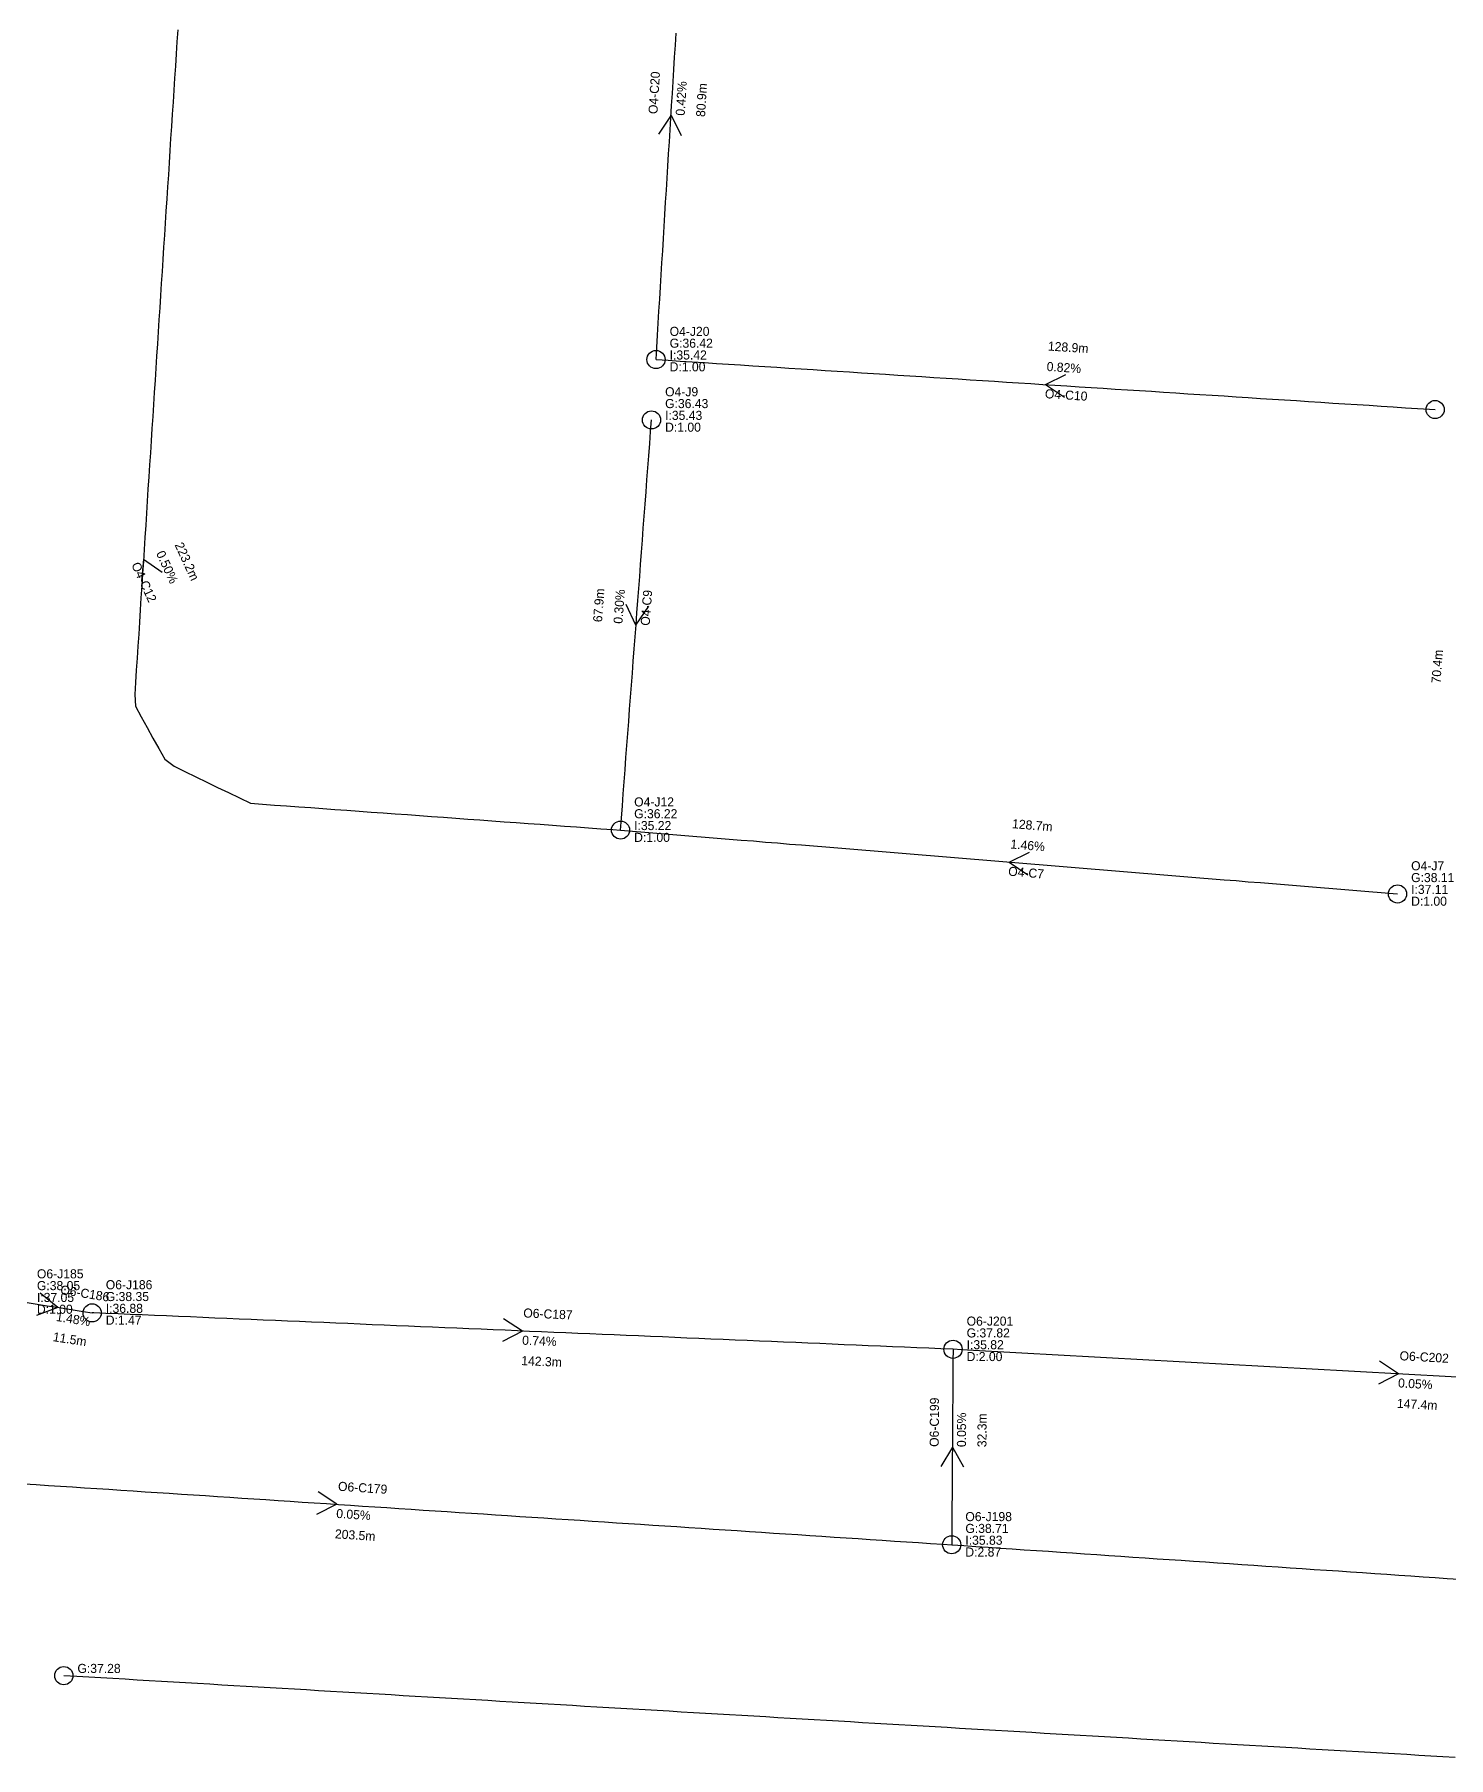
# Model space of a CAD drawing. Header units: metres. Extents: x 607160 to 610559, y 2613470 to 2618337.
# Drawn here: x 608780.5 to 609014, y 2615457.4 to 2615741.9 of the extents above; entities that cross this region are included whole.
import ezdxf

# ---------------------------------------------------------------- set-up
doc = ezdxf.new("R2010")
doc.units = ezdxf.units.M
for name, color, linetype in [('SW-DRAIN-LABELS', 3, 'Continuous'), ('SW-DRAIN-ORPHAN', 8, 'Continuous'), ('SW-DRAIN-SUB-04', 4, 'Continuous'), ('SW-DRAIN-SUB-06', 6, 'Continuous'), ('SW-JUNCTIONS', 7, 'Continuous')]:
    doc.layers.add(name, color=color, linetype=linetype)

msp = doc.modelspace()

# ---------------------------------------------------------------- linework, layer by layer
at = {"layer": 'SW-DRAIN-ORPHAN'}
for points in [[(608931.98, 2615492.49), (608933.98, 2615492.36), (608935.97, 2615492.22), (608937.97, 2615492.09), (608939.96, 2615491.95), (608941.96, 2615491.81), (608943.95, 2615491.68), (608945.95, 2615491.54), (608947.94, 2615491.41), (608949.94, 2615491.27), (608951.93, 2615491.14), (608953.93, 2615491), (608955.93, 2615490.87), (608957.92, 2615490.73), (608959.92, 2615490.6), (608961.91, 2615490.46), (608963.91, 2615490.32), (608965.9, 2615490.19), (608967.9, 2615490.05), (608969.89, 2615489.92), (608971.89, 2615489.78), (608973.88, 2615489.65), (608975.88, 2615489.51), (608977.87, 2615489.38), (608979.87, 2615489.24), (608981.87, 2615489.11), (608983.86, 2615488.97), (608985.86, 2615488.84), (608987.85, 2615488.7), (608989.85, 2615488.56), (608991.84, 2615488.43), (608993.84, 2615488.29), (608995.83, 2615488.16), (608997.83, 2615488.02), (608999.82, 2615487.89), (609001.82, 2615487.75), (609003.82, 2615487.62), (609005.81, 2615487.48), (609007.81, 2615487.35), (609009.8, 2615487.21), (609011.8, 2615487.07), (609013.79, 2615486.94), (609015.79, 2615486.8)], [(609015.1, 2615457.36), (609013.1, 2615457.47), (609011.11, 2615457.59), (609009.11, 2615457.71), (609007.11, 2615457.83), (609005.12, 2615457.94), (609003.12, 2615458.06), (609001.12, 2615458.18), (608999.13, 2615458.29), (608997.13, 2615458.41), (608995.13, 2615458.53), (608993.14, 2615458.65), (608991.14, 2615458.76), (608989.15, 2615458.88), (608987.15, 2615459), (608985.15, 2615459.12), (608983.16, 2615459.23), (608981.16, 2615459.35), (608979.16, 2615459.47), (608977.17, 2615459.59), (608975.17, 2615459.7), (608973.17, 2615459.82), (608971.18, 2615459.94), (608969.18, 2615460.06), (608967.18, 2615460.17), (608965.19, 2615460.29), (608963.19, 2615460.41), (608961.19, 2615460.53), (608959.2, 2615460.64), (608957.2, 2615460.76), (608955.2, 2615460.88), (608953.21, 2615461), (608951.21, 2615461.11), (608949.21, 2615461.23), (608947.22, 2615461.35), (608945.22, 2615461.47), (608943.22, 2615461.58), (608941.23, 2615461.7), (608939.23, 2615461.82), (608937.23, 2615461.94), (608935.24, 2615462.05), (608933.24, 2615462.17), (608931.25, 2615462.29), (608929.25, 2615462.4), (608927.25, 2615462.52), (608925.26, 2615462.64), (608923.26, 2615462.76), (608921.26, 2615462.87), (608919.27, 2615462.99), (608917.27, 2615463.11), (608915.27, 2615463.23), (608913.28, 2615463.34), (608911.28, 2615463.46), (608909.28, 2615463.58), (608907.29, 2615463.7), (608905.29, 2615463.81), (608903.29, 2615463.93), (608901.3, 2615464.05), (608899.3, 2615464.17), (608897.3, 2615464.28), (608895.31, 2615464.4), (608893.31, 2615464.52), (608891.31, 2615464.64), (608889.32, 2615464.75), (608887.32, 2615464.87), (608885.32, 2615464.99), (608883.33, 2615465.11), (608881.33, 2615465.22), (608879.33, 2615465.34), (608877.34, 2615465.46), (608875.34, 2615465.58), (608873.35, 2615465.69), (608871.35, 2615465.81), (608869.35, 2615465.93), (608867.36, 2615466.04), (608865.36, 2615466.16), (608863.36, 2615466.28), (608861.37, 2615466.4), (608859.37, 2615466.51), (608857.37, 2615466.63), (608855.38, 2615466.75), (608853.38, 2615466.87), (608851.38, 2615466.98), (608849.39, 2615467.1), (608847.39, 2615467.22), (608845.39, 2615467.34), (608843.4, 2615467.45), (608841.4, 2615467.57), (608839.4, 2615467.69), (608837.41, 2615467.81), (608835.41, 2615467.92), (608833.41, 2615468.04), (608831.42, 2615468.16), (608829.42, 2615468.28), (608827.42, 2615468.39), (608825.43, 2615468.51), (608823.43, 2615468.63), (608821.43, 2615468.75), (608819.44, 2615468.86), (608817.44, 2615468.98), (608815.45, 2615469.1), (608813.45, 2615469.22), (608811.45, 2615469.33), (608809.46, 2615469.45), (608807.46, 2615469.57), (608805.46, 2615469.68), (608803.47, 2615469.8), (608801.47, 2615469.92), (608799.47, 2615470.04), (608797.48, 2615470.15), (608795.48, 2615470.27), (608793.48, 2615470.39), (608791.49, 2615470.51), (608789.49, 2615470.62), (608787.49, 2615470.74), (608785.36, 2615470.87)]]:
    msp.add_lwpolyline(points, dxfattribs=at)
at = {"layer": 'SW-DRAIN-SUB-04'}
for p, q in [((608885.63, 2615728.57), (608883.56, 2615725.44)), ((608885.63, 2615728.57), (608887.3, 2615725.21)), ((608947.47, 2615684.07), (608950.83, 2615685.73)), ((608947.47, 2615684.07), (608950.59, 2615681.99)), ((608798.52, 2615655.26), (608798.17, 2615651.53)), ((608798.52, 2615655.26), (608801.58, 2615653.09)), ((608879.84, 2615644.36), (608878.22, 2615647.74)), ((608879.84, 2615644.36), (608881.96, 2615647.46)), ((608941.44, 2615605.23), (608944.83, 2615606.83)), ((608941.44, 2615605.23), (608944.53, 2615603.09))]:
    msp.add_line(p, q, dxfattribs=at)
for points in [[(608804.16, 2615742.66), (608804.04, 2615740.66), (608803.91, 2615738.67), (608803.78, 2615736.67), (608803.65, 2615734.67), (608803.52, 2615732.68), (608803.39, 2615730.68), (608803.26, 2615728.69), (608803.13, 2615726.69), (608803, 2615724.7), (608802.88, 2615722.7), (608802.75, 2615720.7), (608802.62, 2615718.71), (608802.49, 2615716.71), (608802.36, 2615714.72), (608802.23, 2615712.72), (608802.1, 2615710.72), (608801.97, 2615708.73), (608801.84, 2615706.73), (608801.71, 2615704.74), (608801.59, 2615702.74), (608801.46, 2615700.75), (608801.33, 2615698.75), (608801.2, 2615696.75), (608801.07, 2615694.76), (608800.94, 2615692.76), (608800.81, 2615690.77), (608800.68, 2615688.77), (608800.55, 2615686.77), (608800.43, 2615684.78), (608800.3, 2615682.78), (608800.17, 2615680.79), (608800.04, 2615678.79), (608799.91, 2615676.8), (608799.78, 2615674.8), (608799.65, 2615672.8), (608799.52, 2615670.81), (608799.39, 2615668.81), (608799.26, 2615666.82), (608799.14, 2615664.82), (608799.01, 2615662.82), (608798.88, 2615660.83), (608798.75, 2615658.83), (608798.62, 2615656.84), (608798.49, 2615654.84), (608798.36, 2615652.85), (608798.23, 2615650.85), (608798.1, 2615648.85), (608797.98, 2615646.86), (608797.85, 2615644.86), (608797.72, 2615642.87), (608797.59, 2615640.87), (608797.46, 2615638.87), (608797.33, 2615636.88), (608797.2, 2615634.88), (608797.07, 2615632.89), (608797.17, 2615630.94), (608798.14, 2615629.19), (608799.11, 2615627.44), (608800.08, 2615625.7), (608801.05, 2615623.95), (608802.02, 2615622.2), (608803.58, 2615621.06), (608805.37, 2615620.19), (608807.17, 2615619.31), (608808.97, 2615618.43), (608810.76, 2615617.56), (608812.56, 2615616.68), (608814.36, 2615615.8), (608816.16, 2615614.93), (608818.15, 2615614.79), (608820.15, 2615614.64), (608822.14, 2615614.5), (608824.14, 2615614.35), (608826.13, 2615614.21), (608828.13, 2615614.06), (608830.12, 2615613.92), (608832.12, 2615613.77), (608834.11, 2615613.63), (608836.11, 2615613.48), (608838.1, 2615613.34), (608840.1, 2615613.19), (608842.09, 2615613.05), (608844.09, 2615612.91), (608846.08, 2615612.76), (608848.08, 2615612.62), (608850.07, 2615612.47), (608852.06, 2615612.33), (608854.06, 2615612.18), (608856.05, 2615612.04), (608858.05, 2615611.89), (608860.04, 2615611.75), (608862.04, 2615611.6), (608864.03, 2615611.46), (608866.03, 2615611.31), (608868.02, 2615611.17), (608870.02, 2615611.02), (608872.01, 2615610.88), (608874.01, 2615610.73), (608876, 2615610.59), (608877.29, 2615610.5)], [(608883.15, 2615688.2), (608883.27, 2615690.2), (608883.39, 2615692.2), (608883.51, 2615694.19), (608883.64, 2615696.19), (608883.76, 2615698.19), (608883.88, 2615700.18), (608884.01, 2615702.18), (608884.13, 2615704.17), (608884.25, 2615706.17), (608884.37, 2615708.17), (608884.5, 2615710.16), (608884.62, 2615712.16), (608884.74, 2615714.16), (608884.87, 2615716.15), (608884.99, 2615718.15), (608885.11, 2615720.14), (608885.23, 2615722.14), (608885.36, 2615724.14), (608885.48, 2615726.13), (608885.6, 2615728.13), (608885.73, 2615730.13), (608885.85, 2615732.12), (608885.97, 2615734.12), (608886.09, 2615736.11), (608886.22, 2615738.11), (608886.34, 2615740.11), (608886.46, 2615742.1)], [(608883.15, 2615688.2), (608885.14, 2615688.08), (608887.14, 2615687.95), (608889.13, 2615687.82), (608891.13, 2615687.69), (608893.13, 2615687.56), (608895.12, 2615687.44), (608897.12, 2615687.31), (608899.11, 2615687.18), (608901.11, 2615687.05), (608903.11, 2615686.92), (608905.1, 2615686.79), (608907.1, 2615686.67), (608909.09, 2615686.54), (608911.09, 2615686.41), (608913.08, 2615686.28), (608915.08, 2615686.15), (608917.08, 2615686.02), (608919.07, 2615685.9), (608921.07, 2615685.77), (608923.06, 2615685.64), (608925.06, 2615685.51), (608927.06, 2615685.38), (608929.05, 2615685.26), (608931.05, 2615685.13), (608933.04, 2615685), (608935.04, 2615684.87), (608937.04, 2615684.74), (608939.03, 2615684.61), (608941.03, 2615684.49), (608943.02, 2615684.36), (608945.02, 2615684.23), (608947.01, 2615684.1), (608949.01, 2615683.97), (608951.01, 2615683.84), (608953, 2615683.72), (608955, 2615683.59), (608956.99, 2615683.46), (608958.99, 2615683.33), (608960.99, 2615683.2), (608962.98, 2615683.08), (608964.98, 2615682.95), (608966.97, 2615682.82), (608968.97, 2615682.69), (608970.97, 2615682.56), (608972.96, 2615682.43), (608974.96, 2615682.31), (608976.95, 2615682.18), (608978.95, 2615682.05), (608980.94, 2615681.92), (608982.94, 2615681.79), (608984.94, 2615681.66), (608986.93, 2615681.54), (608988.93, 2615681.41), (608990.92, 2615681.28), (608992.92, 2615681.15), (608994.92, 2615681.02), (608996.91, 2615680.9), (608998.91, 2615680.77), (609000.9, 2615680.64), (609002.9, 2615680.51), (609004.9, 2615680.38), (609006.89, 2615680.25), (609008.89, 2615680.13), (609010.88, 2615680), (609011.8, 2615679.94)], [(608877.29, 2615610.5), (608877.44, 2615612.49), (608877.59, 2615614.48), (608877.74, 2615616.48), (608877.89, 2615618.47), (608878.04, 2615620.47), (608878.19, 2615622.46), (608878.34, 2615624.46), (608878.49, 2615626.45), (608878.64, 2615628.45), (608878.79, 2615630.44), (608878.94, 2615632.43), (608879.09, 2615634.43), (608879.24, 2615636.42), (608879.39, 2615638.42), (608879.55, 2615640.41), (608879.7, 2615642.41), (608879.85, 2615644.4), (608880, 2615646.39), (608880.15, 2615648.39), (608880.3, 2615650.38), (608880.45, 2615652.38), (608880.6, 2615654.37), (608880.75, 2615656.37), (608880.9, 2615658.36), (608881.05, 2615660.35), (608881.2, 2615662.35), (608881.35, 2615664.34), (608881.5, 2615666.34), (608881.65, 2615668.33), (608881.8, 2615670.33), (608881.95, 2615672.32), (608882.1, 2615674.31), (608882.25, 2615676.31), (608882.4, 2615678.23)], [(608877.29, 2615610.5), (608879.28, 2615610.33), (608881.28, 2615610.17), (608883.27, 2615610), (608885.26, 2615609.84), (608887.26, 2615609.68), (608889.25, 2615609.51), (608891.24, 2615609.35), (608893.24, 2615609.19), (608895.23, 2615609.02), (608897.22, 2615608.86), (608899.22, 2615608.7), (608901.21, 2615608.53), (608903.2, 2615608.37), (608905.2, 2615608.2), (608907.19, 2615608.04), (608909.18, 2615607.88), (608911.18, 2615607.71), (608913.17, 2615607.55), (608915.16, 2615607.39), (608917.16, 2615607.22), (608919.15, 2615607.06), (608921.14, 2615606.89), (608923.14, 2615606.73), (608925.13, 2615606.57), (608927.12, 2615606.4), (608929.12, 2615606.24), (608931.11, 2615606.08), (608933.1, 2615605.91), (608935.1, 2615605.75), (608937.09, 2615605.58), (608939.08, 2615605.42), (608941.08, 2615605.26), (608943.07, 2615605.09), (608945.06, 2615604.93), (608947.06, 2615604.77), (608949.05, 2615604.6), (608951.04, 2615604.44), (608953.04, 2615604.27), (608955.03, 2615604.11), (608957.02, 2615603.95), (608959.02, 2615603.78), (608961.01, 2615603.62), (608963, 2615603.46), (608965, 2615603.29), (608966.99, 2615603.13), (608968.98, 2615602.97), (608970.98, 2615602.8), (608972.97, 2615602.64), (608974.96, 2615602.47), (608976.96, 2615602.31), (608978.95, 2615602.15), (608980.94, 2615601.98), (608982.94, 2615601.82), (608984.93, 2615601.66), (608986.92, 2615601.49), (608988.92, 2615601.33), (608990.91, 2615601.16), (608992.9, 2615601), (608994.89, 2615600.84), (608996.89, 2615600.67), (608998.88, 2615600.51), (609000.87, 2615600.35), (609002.87, 2615600.18), (609004.86, 2615600.02), (609005.59, 2615599.96)]]:
    msp.add_lwpolyline(points, dxfattribs=at)
at = {"layer": 'SW-DRAIN-SUB-06'}
for p, q in [((608784.35, 2615531.68), (608781.44, 2615534.04)), ((608784.35, 2615531.68), (608780.85, 2615530.34)), ((608861.11, 2615527.78), (608857.79, 2615526.04)), ((608861.11, 2615527.78), (608857.95, 2615529.79)), ((609005.77, 2615520.73), (609002.63, 2615522.78)), ((609005.77, 2615520.73), (609002.43, 2615519.03)), ((608932.08, 2615508.63), (608930.19, 2615505.4)), ((608932.08, 2615508.63), (608933.94, 2615505.37)), ((608830.46, 2615499.17), (608827.09, 2615497.51)), ((608830.46, 2615499.17), (608827.34, 2615501.25))]:
    msp.add_line(p, q, dxfattribs=at)
for points in [[(608778.67, 2615532.58), (608780.63, 2615532.27), (608782.61, 2615531.96), (608784.59, 2615531.65), (608786.56, 2615531.33), (608788.54, 2615531.02), (608790.04, 2615530.78)], [(608932.19, 2615524.77), (608930.19, 2615524.86), (608928.19, 2615524.94), (608926.19, 2615525.02), (608924.2, 2615525.11), (608922.2, 2615525.19), (608920.2, 2615525.28), (608918.2, 2615525.36), (608916.2, 2615525.45), (608914.2, 2615525.53), (608912.21, 2615525.62), (608910.21, 2615525.7), (608908.21, 2615525.79), (608906.21, 2615525.87), (608904.21, 2615525.95), (608902.21, 2615526.04), (608900.22, 2615526.12), (608898.22, 2615526.21), (608896.22, 2615526.29), (608894.22, 2615526.38), (608892.22, 2615526.46), (608890.23, 2615526.55), (608888.23, 2615526.63), (608886.23, 2615526.72), (608884.23, 2615526.8), (608882.23, 2615526.88), (608880.23, 2615526.97), (608878.24, 2615527.05), (608876.24, 2615527.14), (608874.24, 2615527.22), (608872.24, 2615527.31), (608870.24, 2615527.39), (608868.25, 2615527.48), (608866.25, 2615527.56), (608864.25, 2615527.64), (608862.25, 2615527.73), (608860.25, 2615527.81), (608858.25, 2615527.9), (608856.26, 2615527.98), (608854.26, 2615528.07), (608852.26, 2615528.15), (608850.26, 2615528.24), (608848.26, 2615528.32), (608846.26, 2615528.41), (608844.27, 2615528.49), (608842.27, 2615528.57), (608840.27, 2615528.66), (608838.27, 2615528.74), (608836.27, 2615528.83), (608834.28, 2615528.91), (608832.28, 2615529), (608830.28, 2615529.08), (608828.28, 2615529.17), (608826.28, 2615529.25), (608824.28, 2615529.34), (608822.29, 2615529.42), (608820.29, 2615529.5), (608818.29, 2615529.59), (608816.29, 2615529.67), (608814.29, 2615529.76), (608812.3, 2615529.84), (608810.3, 2615529.93), (608808.3, 2615530.01), (608806.3, 2615530.1), (608804.3, 2615530.18), (608802.3, 2615530.27), (608800.31, 2615530.35), (608798.31, 2615530.43), (608796.31, 2615530.52), (608794.31, 2615530.6), (608792.31, 2615530.69), (608790.31, 2615530.77), (608790.04, 2615530.78)], [(608932.19, 2615524.77), (608932.18, 2615522.77), (608932.16, 2615520.77), (608932.15, 2615518.77), (608932.14, 2615516.77), (608932.12, 2615514.77), (608932.11, 2615512.77), (608932.1, 2615510.77), (608932.09, 2615508.77), (608932.07, 2615506.77), (608932.06, 2615504.77), (608932.05, 2615502.77), (608932.03, 2615500.77), (608932.02, 2615498.77), (608932.01, 2615496.77), (608932, 2615494.77), (608931.98, 2615492.77), (608931.98, 2615492.49)], [(609015.46, 2615520.19), (609013.46, 2615520.3), (609011.46, 2615520.41), (609009.46, 2615520.52), (609007.47, 2615520.63), (609005.47, 2615520.74), (609003.47, 2615520.85), (609001.48, 2615520.96), (608999.48, 2615521.07), (608997.48, 2615521.18), (608995.49, 2615521.29), (608993.49, 2615521.4), (608991.49, 2615521.51), (608989.5, 2615521.62), (608987.5, 2615521.73), (608985.5, 2615521.84), (608983.5, 2615521.95), (608981.51, 2615522.06), (608979.51, 2615522.17), (608977.51, 2615522.28), (608975.52, 2615522.39), (608973.52, 2615522.5), (608971.52, 2615522.61), (608969.53, 2615522.72), (608967.53, 2615522.83), (608965.53, 2615522.94), (608963.53, 2615523.05), (608961.54, 2615523.16), (608959.54, 2615523.27), (608957.54, 2615523.38), (608955.55, 2615523.49), (608953.55, 2615523.6), (608951.55, 2615523.71), (608949.56, 2615523.82), (608947.56, 2615523.93), (608945.56, 2615524.04), (608943.56, 2615524.15), (608941.57, 2615524.26), (608939.57, 2615524.37), (608937.57, 2615524.47), (608935.58, 2615524.58), (608933.58, 2615524.69), (608932.19, 2615524.77)], [(608778.82, 2615502.57), (608780.82, 2615502.43), (608782.82, 2615502.3), (608784.81, 2615502.17), (608786.81, 2615502.04), (608788.8, 2615501.91), (608790.8, 2615501.78), (608792.79, 2615501.65), (608794.79, 2615501.52), (608796.79, 2615501.39), (608798.78, 2615501.25), (608800.78, 2615501.12), (608802.77, 2615500.99), (608804.77, 2615500.86), (608806.76, 2615500.73), (608808.76, 2615500.6), (608810.76, 2615500.47), (608812.75, 2615500.34), (608814.75, 2615500.2), (608816.74, 2615500.07), (608818.74, 2615499.94), (608820.73, 2615499.81), (608822.73, 2615499.68), (608824.73, 2615499.55), (608826.72, 2615499.42), (608828.72, 2615499.29), (608830.71, 2615499.15), (608832.71, 2615499.02), (608834.7, 2615498.89), (608836.7, 2615498.76), (608838.7, 2615498.63), (608840.69, 2615498.5), (608842.69, 2615498.37), (608844.68, 2615498.23), (608846.68, 2615498.1), (608848.67, 2615497.97), (608850.67, 2615497.84), (608852.66, 2615497.71), (608854.66, 2615497.58), (608856.66, 2615497.45), (608858.65, 2615497.32), (608860.65, 2615497.18), (608862.64, 2615497.05), (608864.64, 2615496.92), (608866.63, 2615496.79), (608868.63, 2615496.66), (608870.63, 2615496.53), (608872.62, 2615496.4), (608874.62, 2615496.27), (608876.61, 2615496.13), (608878.61, 2615496), (608880.6, 2615495.87), (608882.6, 2615495.74), (608884.6, 2615495.61), (608886.59, 2615495.48), (608888.59, 2615495.35), (608890.58, 2615495.22), (608892.58, 2615495.08), (608894.57, 2615494.95), (608896.57, 2615494.82), (608898.57, 2615494.69), (608900.56, 2615494.56), (608902.56, 2615494.43), (608904.55, 2615494.3), (608906.55, 2615494.17), (608908.54, 2615494.03), (608910.54, 2615493.9), (608912.54, 2615493.77), (608914.53, 2615493.64), (608916.53, 2615493.51), (608918.52, 2615493.38), (608920.52, 2615493.25), (608922.51, 2615493.11), (608924.51, 2615492.98), (608926.51, 2615492.85), (608928.5, 2615492.72), (608930.5, 2615492.59), (608931.98, 2615492.49)]]:
    msp.add_lwpolyline(points, dxfattribs=at)
at = {"layer": 'SW-JUNCTIONS'}
for centre in [(608883.15, 2615688.2), (609011.8, 2615679.94), (608882.4, 2615678.23), (608877.29, 2615610.5), (609005.59, 2615599.96), (608790.04, 2615530.78), (608932.19, 2615524.77), (608931.98, 2615492.49), (608785.36, 2615470.87)]:
    msp.add_circle(centre, 1.5, dxfattribs=at)

# ---------------------------------------------------------------- texts
at = {"layer": 'SW-DRAIN-LABELS', "color": 3}
for s, rotation, p in [('O4-C20', 86.4798, (608883.38, 2615728.7)), ('O4-C10', -3.6761, (608947.33, 2615681.83)), ('O4-C12', -65.368, (608796.47, 2615654.32)), ('O4-C9', 85.6907, (608882.09, 2615644.2)), ('O4-C7', -4.6953, (608941.26, 2615602.98)), ('O6-C186', -8.9707, (608784.71, 2615533.9)), ('O6-C187', -2.4223, (608861.21, 2615530.03)), ('O6-C202', -3.1461, (609005.9, 2615522.97)), ('O6-C199', 89.6318, (608929.83, 2615508.65)), ('O6-C179', -3.7628, (608830.6, 2615501.42))]:
    msp.add_text(s, height=1.5, rotation=rotation, dxfattribs=at).set_placement(p)
at = {"layer": 'SW-DRAIN-LABELS', "color": 2}
for s, rotation, p in [('0.42%', 86.4798, (608887.88, 2615728.43)), ('80.9m', 86.4798, (608891.24, 2615728.22)), ('128.9m', -3.6761, (608947.83, 2615689.69)), ('0.82%', -3.6761, (608947.62, 2615686.32)), ('223.2m', -65.368, (608803.63, 2615657.6)), ('0.50%', -65.368, (608800.56, 2615656.2)), ('67.9m', 85.6907, (608874.23, 2615644.79)), ('0.30%', 85.6907, (608877.6, 2615644.53)), ('70.4m', 85.5672, (609012.67, 2615634.67)), ('128.7m', -4.6953, (608941.9, 2615610.83)), ('1.46%', -4.6953, (608941.63, 2615607.47)), ('1.48%', -8.9707, (608784, 2615529.46)), ('11.5m', -8.9707, (608783.48, 2615526.13)), ('0.74%', -2.4223, (608861.02, 2615525.53)), ('142.3m', -2.4223, (608860.88, 2615522.16)), ('0.05%', -3.1461, (609005.65, 2615518.48)), ('147.4m', -3.1461, (609005.46, 2615515.11)), ('0.05%', 89.6318, (608934.33, 2615508.62)), ('32.3m', 89.6318, (608937.71, 2615508.6)), ('0.05%', -3.7628, (608830.31, 2615496.93)), ('203.5m', -3.7628, (608830.09, 2615493.56))]:
    msp.add_text(s, height=1.5, rotation=rotation, dxfattribs=at).set_placement(p)
at = {"layer": 'SW-DRAIN-LABELS', "color": 7}
for s, p in [('O4-J20', (608885.4, 2615692.1)), ('G:36.42', (608885.4, 2615690.15)), ('O4-J9', (608884.65, 2615682.13)), ('G:36.43', (608884.65, 2615680.18)), ('O4-J12', (608879.54, 2615614.4)), ('G:36.22', (608879.54, 2615612.45)), ('O4-J7', (609007.84, 2615603.86)), ('G:38.11', (609007.84, 2615601.91)), ('O6-J185', (608780.92, 2615536.48)), ('G:38.05', (608780.92, 2615534.53)), ('O6-J186', (608792.29, 2615534.68)), ('G:38.35', (608792.29, 2615532.73)), ('O6-J201', (608934.44, 2615528.67)), ('G:37.82', (608934.44, 2615526.72)), ('O6-J198', (608934.23, 2615496.39)), ('G:38.71', (608934.23, 2615494.44)), ('G:37.28', (608787.61, 2615471.32))]:
    msp.add_text(s, height=1.5, dxfattribs=at).set_placement(p)
at = {"layer": 'SW-DRAIN-LABELS', "color": 4}
for s, p in [('I:35.42', (608885.4, 2615688.2)), ('I:35.43', (608884.65, 2615678.23)), ('I:35.22', (608879.54, 2615610.5)), ('I:37.11', (609007.84, 2615599.96)), ('I:37.05', (608780.92, 2615532.58)), ('I:36.88', (608792.29, 2615530.78)), ('I:35.82', (608934.44, 2615524.77)), ('I:35.83', (608934.23, 2615492.49))]:
    msp.add_text(s, height=1.5, dxfattribs=at).set_placement(p)
at = {"layer": 'SW-DRAIN-LABELS', "color": 6}
for s, p in [('D:1.00', (608885.4, 2615686.25)), ('D:1.00', (608884.65, 2615676.28)), ('D:1.00', (608879.54, 2615608.55)), ('D:1.00', (609007.84, 2615598.01)), ('D:1.00', (608780.92, 2615530.63)), ('D:1.47', (608792.29, 2615528.83)), ('D:2.00', (608934.44, 2615522.82)), ('D:2.87', (608934.23, 2615490.54))]:
    msp.add_text(s, height=1.5, dxfattribs=at).set_placement(p)

doc.saveas('drawing.dxf')
